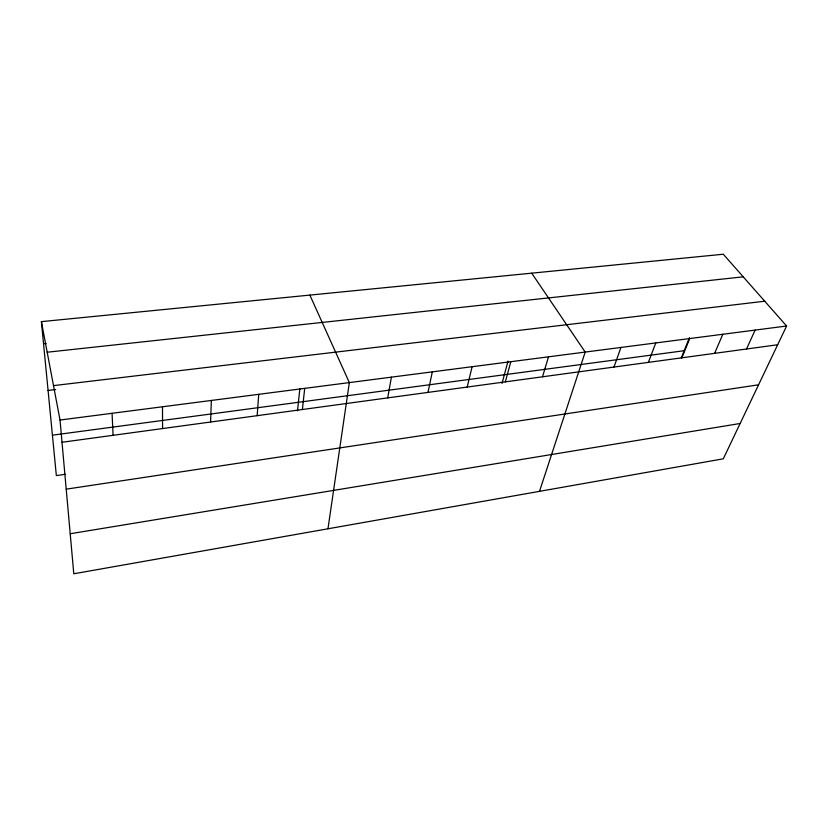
<?xml version="1.0" encoding="UTF-8"?>
<svg xmlns="http://www.w3.org/2000/svg" width="828" height="828" viewBox="0 0 828 828"><rect width="100%" height="100%" fill="white"/><g stroke="black" fill="none" stroke-linecap="round" stroke-linejoin="round"><path stroke-width="1.24" d="M210.581 422.032L211.357 400.452M257.166 415.677L258.74 394.325M297.49 410.854L299.85 388.808M302.375 409.518L304.714 388.373M327.971 528.781L349.344 382.598L309.858 295.099M387.69 397.895L391.416 377.154M427.983 392.41L432.319 371.855M467.189 387.069L472.115 366.711M502.006 383.467L508.019 361.111M505.349 381.863L510.824 361.701M542.506 376.802L548.509 356.827M539.504 491.346L585.199 352.076L531.711 273.168M613.983 367.063L620.948 347.449M648.376 362.374L655.776 342.947M681.289 357.851L689.465 337.7M681.899 357.81L689.724 338.559M714.605 353.349L722.823 334.274M746.525 349.002L755.105 330.093M786.6 326.015L723.299 458.815L73.795 573.773L60.02 420.034L41.4 321.637L723.31 254.227L786.6 326.015L60.02 420.034M70.204 533.739L740.139 423.491M66.219 489.162L758.583 384.792M65.298 474.289L56.345 475.593L41.4 321.637M62.017 442.266L777.668 344.758M52.423 435.176L684.187 350.71M53.509 385.62L764.73 301.216M48.076 390.454L55.652 389.543M47.186 352.221L743.233 276.831M43.542 343.692L46.089 343.423M112.07 413.296L113.084 435.311M162.485 406.776L162.578 428.573"/></g></svg>
